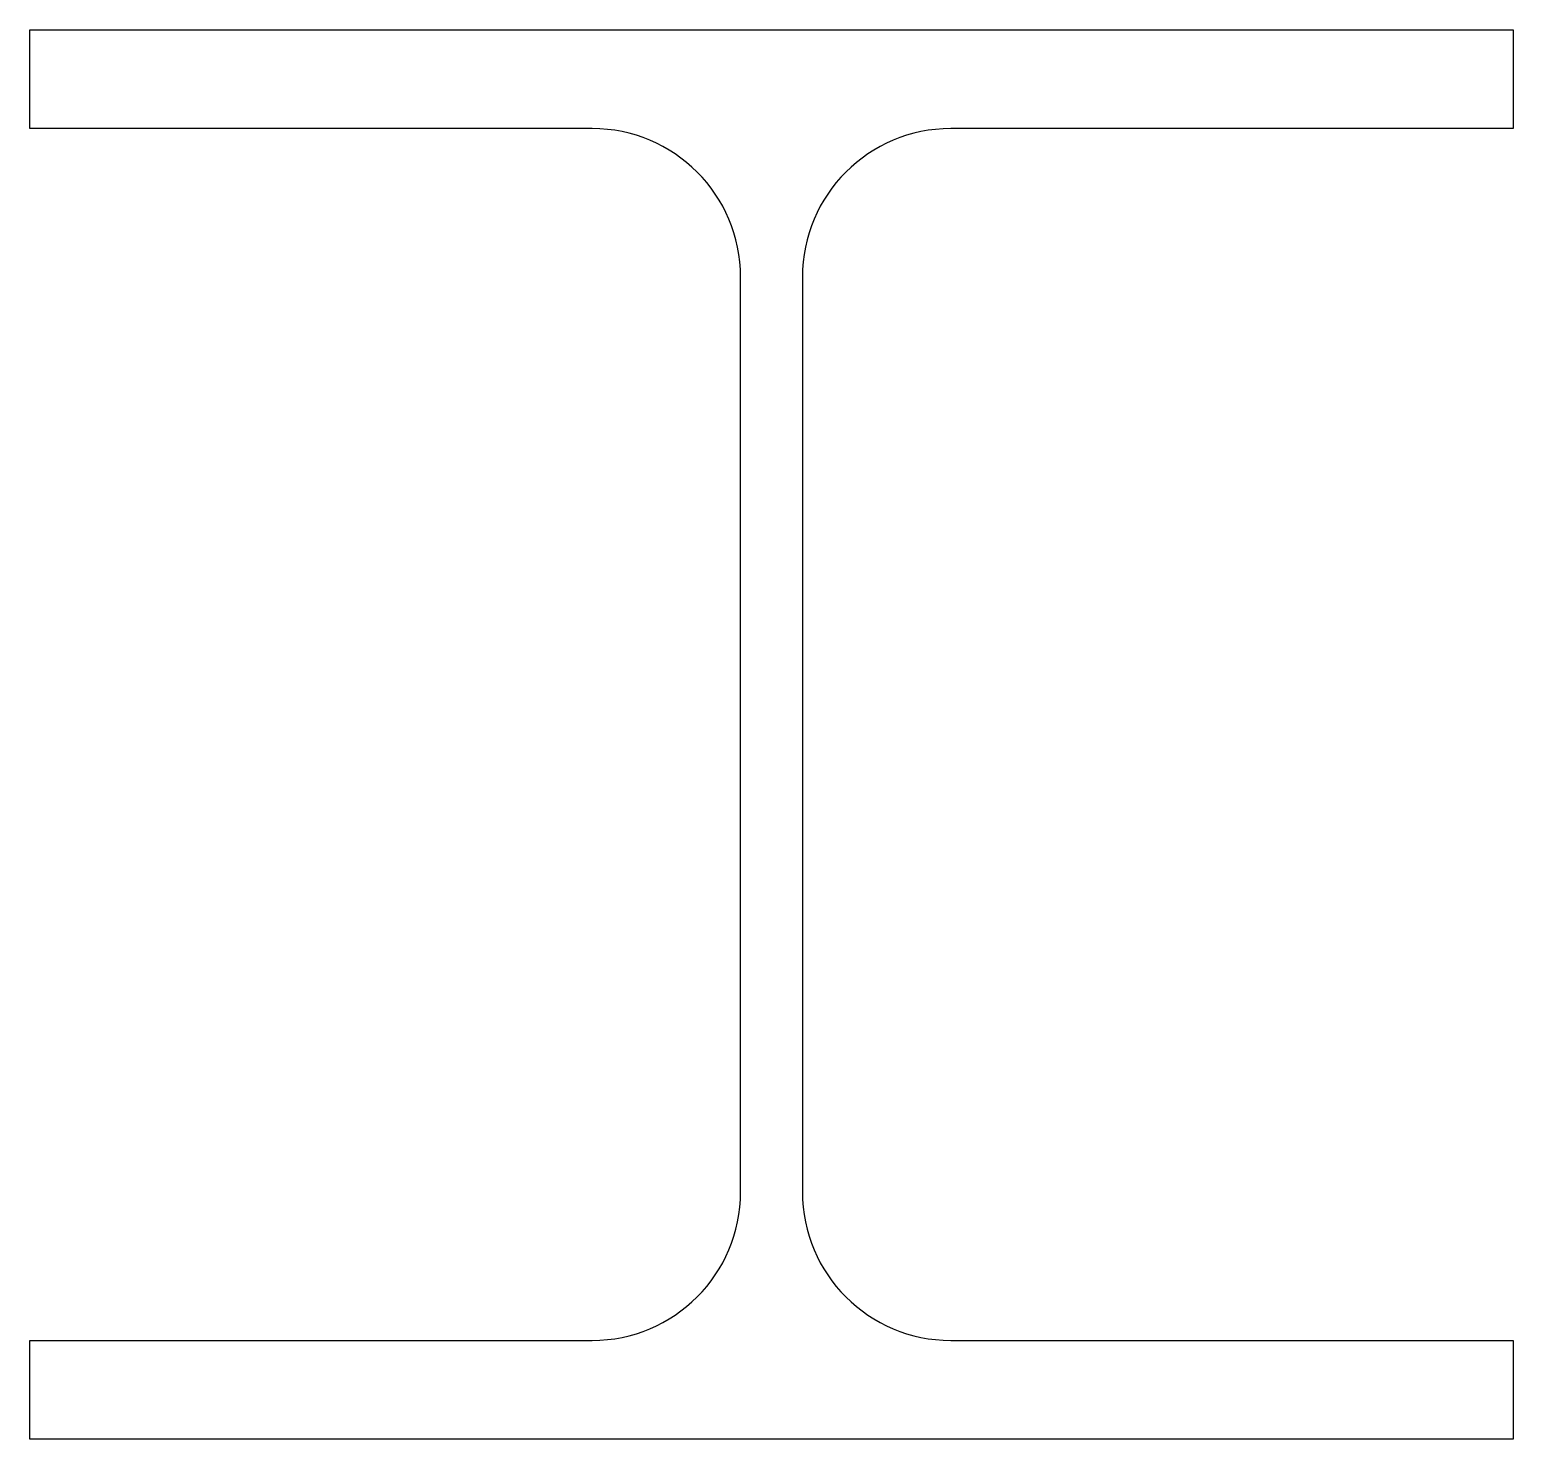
# Model space of a CAD drawing. Extents: x -58 to 62, y -57 to 57.
import ezdxf

# ---------------------------------------------------------------- set-up
doc = ezdxf.new("R2010")
doc.units = 0
doc.header["$MEASUREMENT"] = 0
doc.layers.get('0').update_dxf_attribs({"linetype": 'CONTINUOUS'})

msp = doc.modelspace()

# ---------------------------------------------------------------- linework, layer by layer
msp.add_lwpolyline([(62.4975, -57), (-57.5025, -57), (-57.5025, -49), (-12.0025, -49, 0.41421356), (-0.0025, -37), (-0.0025, 37, 0.41421356), (-12.0025, 49), (-57.5025, 49), (-57.5025, 57), (62.4975, 57), (62.4975, 49), (16.9975, 49, 0.41421356), (4.9975, 37), (4.9975, -37, 0.41421356), (16.9975, -49), (62.4975, -49)], format="xyb", close=True)

doc.saveas('drawing.dxf')
